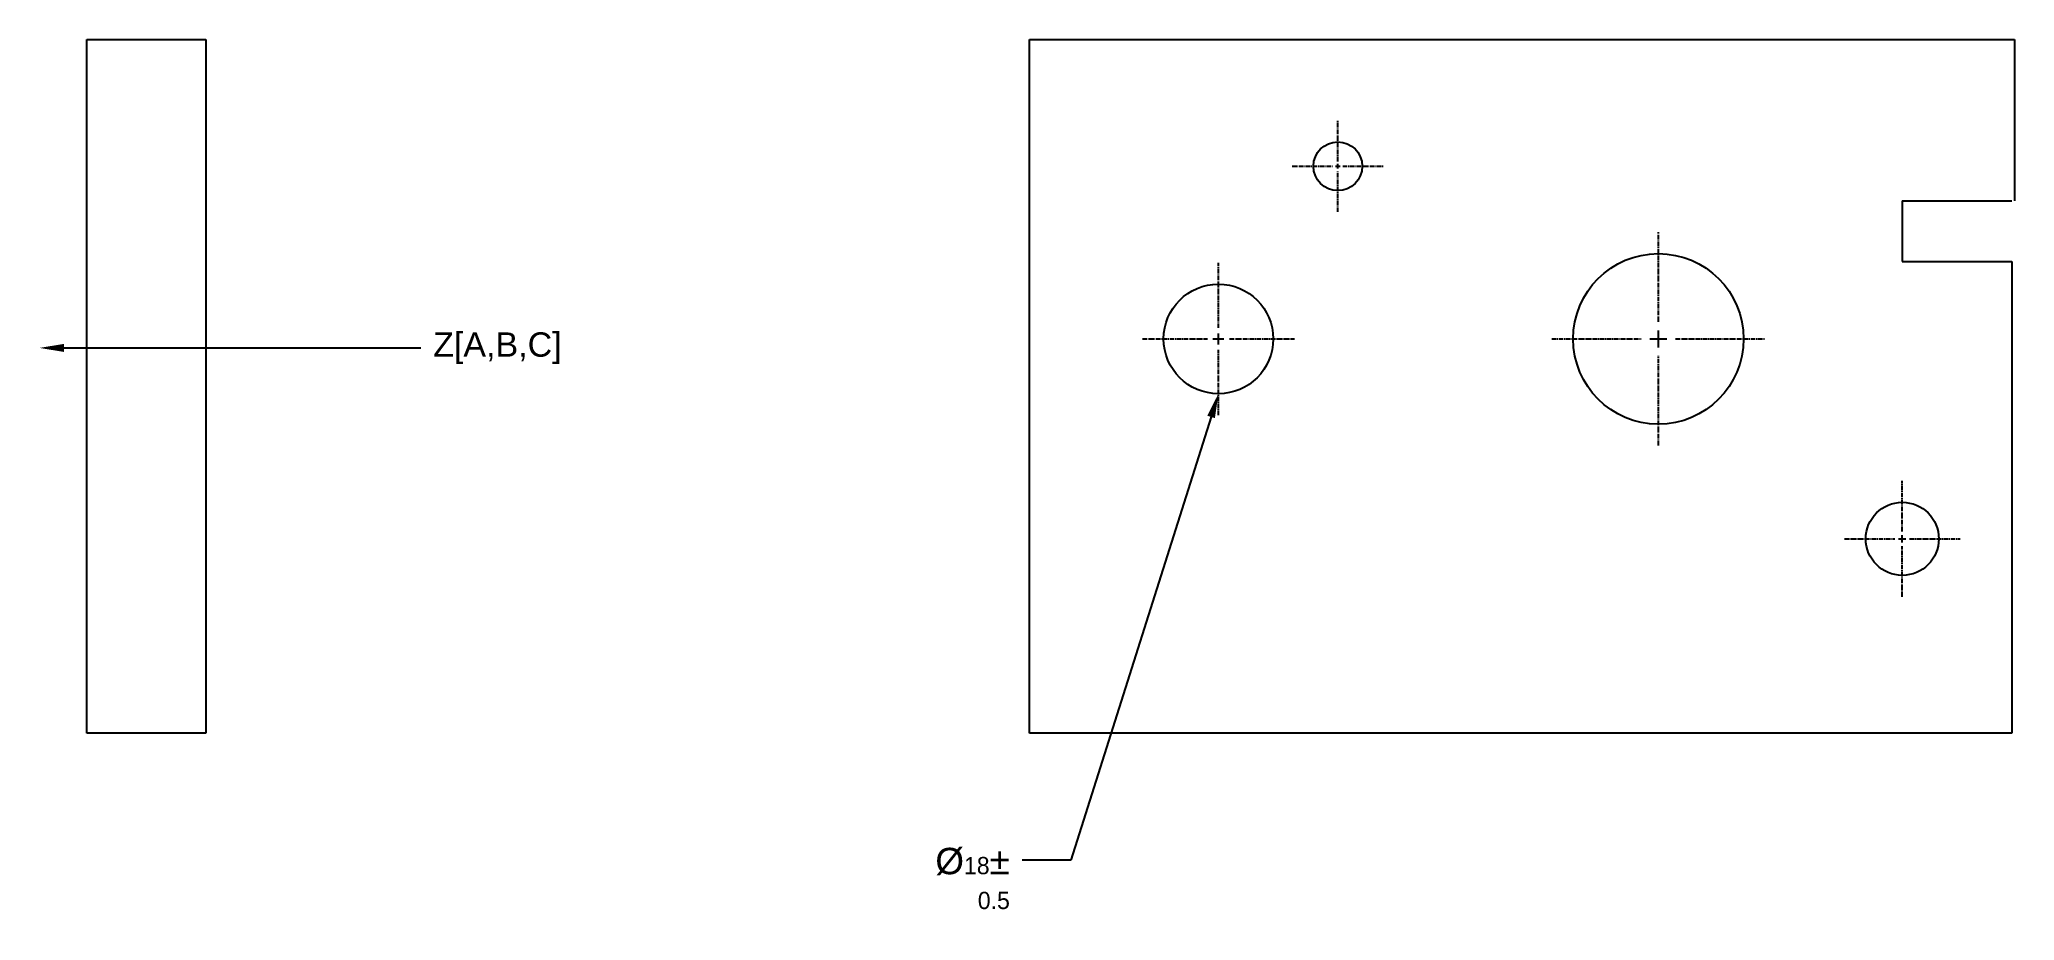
# Model space of a CAD drawing. Header units: millimetres. Extents: x 293 to 617, y 108 to 253.
import ezdxf
from ezdxf import colors
from ezdxf.entities.mleader import LeaderData, LeaderLine
from ezdxf.math import Vec2, Vec3

# ---------------------------------------------------------------- set-up
doc = ezdxf.new("R2010")
doc.units = ezdxf.units.MM
doc.header["$MEASUREMENT"] = 0
doc.linetypes.add('CENTER2', pattern=[1.125, 0.75, -0.125, 0.125, -0.125])
doc.styles.get("Standard").update_dxf_attribs({"font": 'arial.ttf'})

# ---------------------------------------------------------------- blocks, each defined once
blk = doc.blocks.new('*U10')
at = {"color": 0, "linetype": 'CENTER2', "transparency": 16777216}
for p, q in [((0, 1.8), (0, 12.5)), ((-12.5, 0), (-1.8, 0)), ((1.8, 0), (12.5, 0)), ((0, -12.5), (0, -1.8))]:
    blk.add_line(p, q, dxfattribs=at)
at = {"color": 0, "linetype": 'Continuous', "transparency": 16777216}
for p, q in [((-0.9, 0), (0.9, 0)), ((0, -0.9), (0, 0.9))]:
    blk.add_line(p, q, dxfattribs=at)
blk = doc.blocks.new('*U12')
at = {"color": 0, "linetype": 'CENTER2', "transparency": 16777216}
for p, q in [((0, 2.8), (0, 17.5)), ((-17.5, 0), (-2.8, 0)), ((2.8, 0), (17.5, 0)), ((0, -17.5), (0, -2.8))]:
    blk.add_line(p, q, dxfattribs=at)
at = {"color": 0, "linetype": 'Continuous', "transparency": 16777216}
for p, q in [((-1.4, 0), (1.4, 0)), ((0, -1.4), (0, 1.4))]:
    blk.add_line(p, q, dxfattribs=at)
blk = doc.blocks.new('*U13')
at = {"color": 0, "linetype": 'CENTER2', "transparency": 16777216}
for p, q in [((0, 1.2), (0, 9.5)), ((-9.5, 0), (-1.2, 0)), ((1.2, 0), (9.5, 0)), ((0, -9.5), (0, -1.2))]:
    blk.add_line(p, q, dxfattribs=at)
at = {"color": 0, "linetype": 'Continuous', "transparency": 16777216}
for p, q in [((-0.6, 0), (0.6, 0)), ((0, -0.6), (0, 0.6))]:
    blk.add_line(p, q, dxfattribs=at)
blk = doc.blocks.new('*U14')
at = {"color": 0, "linetype": 'CENTER2', "transparency": 16777216}
for p, q in [((0, 0.8), (0, 7.5)), ((-7.5, 0), (-0.8, 0)), ((0.8, 0), (7.5, 0)), ((0, -7.5), (0, -0.8))]:
    blk.add_line(p, q, dxfattribs=at)
at = {"color": 0, "linetype": 'Continuous', "transparency": 16777216}
for p, q in [((-0.4, 0), (0.4, 0)), ((0, -0.4), (0, 0.4))]:
    blk.add_line(p, q, dxfattribs=at)

msp = doc.modelspace()

# ---------------------------------------------------------------- linework, layer by layer
for p, q in [((300.69, 138.86), (300.69, 252.71)), ((300.69, 252.71), (320.28, 252.71)), ((320.28, 252.71), (320.28, 138.86)), ((455.61, 138.86), (455.61, 252.71)), ((455.61, 252.71), (617.45, 252.71)), ((617.45, 252.71), (617.45, 226.25)), ((599.01, 226.25), (617.01, 226.25)), ((599.01, 226.25), (599.01, 216.25)), ((599.01, 216.25), (617.01, 216.25)), ((617.01, 216.25), (617.01, 138.86)), ((320.28, 138.86), (300.69, 138.86)), ((617.01, 138.86), (455.61, 138.86))]:
    msp.add_line(p, q)
for centre, radius in [((506.26, 231.91), 4), ((558.93, 203.56), 14), ((486.64, 203.56), 9), ((599.01, 170.74), 6)]:
    msp.add_circle(centre, radius)

# ---------------------------------------------------------------- block references
at = {"linetype": 'CENTER2'}
for name, p in [('*U14', (506.26, 231.91)), ('*U12', (558.93, 203.56)), ('*U10', (486.64, 203.56)), ('*U13', (599.01, 170.74))]:
    msp.add_blockref(name, p, dxfattribs=at)

# ---------------------------------------------------------------- leaders
ml = msp.add_multileader_mtext('Standard')
ml.set_content('Z[A,B,C]', color=256)
ml.set_leader_properties()
ml.build(insert=Vec2(0, 0))
ctx = ml.context
ctx.base_point, ctx.plane_origin = Vec3(355.61, 202.08), Vec3(292.93, 202.08)
notes = []
notes.append((ctx, [(0, (1, 1, 0), (347.61, 202.08), (1, 0), 8, [(0, [(292.93, 202.08)], 0, [])])]))
ctx.mtext.insert, ctx.mtext.flow_direction = Vec3(357.61, 204.64), 5
ml = msp.add_multileader_mtext('Standard')
ml.set_content('{\\H1.08333x;\\C256;Ø\\fMS Shell Dlg 2|b0|i0|c0|p0;\\H0.65385x;18\\fArial|b0|i0|c0|p34;\\H1.5294x;±\\fMS Shell Dlg 2|b0|i0|c0|p0;\\H0.65385x;\\P0.5}', color=256)
ml.set_leader_properties()
ml.build(insert=Vec2(0, 0))
ctx = ml.context
ctx.base_point, ctx.plane_origin = Vec3(437.96, 118.01), Vec3(486.64, 194.56)
ctx.text_align_type = 2
notes.append((ctx, [(0, (1, 1, 0), (462.37, 118.01), (-1, 0), 8, [(0, [(486.64, 194.56)], 0, [])])]))
ctx.mtext.insert, ctx.mtext.alignment, ctx.mtext.flow_direction = Vec3(452.37, 120.01), 3, 5
for ctx, leaders in notes:
    for number, flags, end, landing, length, lines in leaders:
        leader = LeaderData()
        leader.index, (leader.has_last_leader_line, leader.has_dogleg_vector, leader.attachment_direction) = number, flags
        leader.last_leader_point, leader.dogleg_vector, leader.dogleg_length = Vec3(end), Vec3(landing), length
        for number, points, colour, breaks in lines:
            line = LeaderLine()
            line.index, line.vertices, line.color, line.breaks = number, Vec3.list(points), colors.encode_raw_color(colour), breaks
            leader.lines.append(line)
        ctx.leaders.append(leader)

doc.saveas('drawing.dxf')
